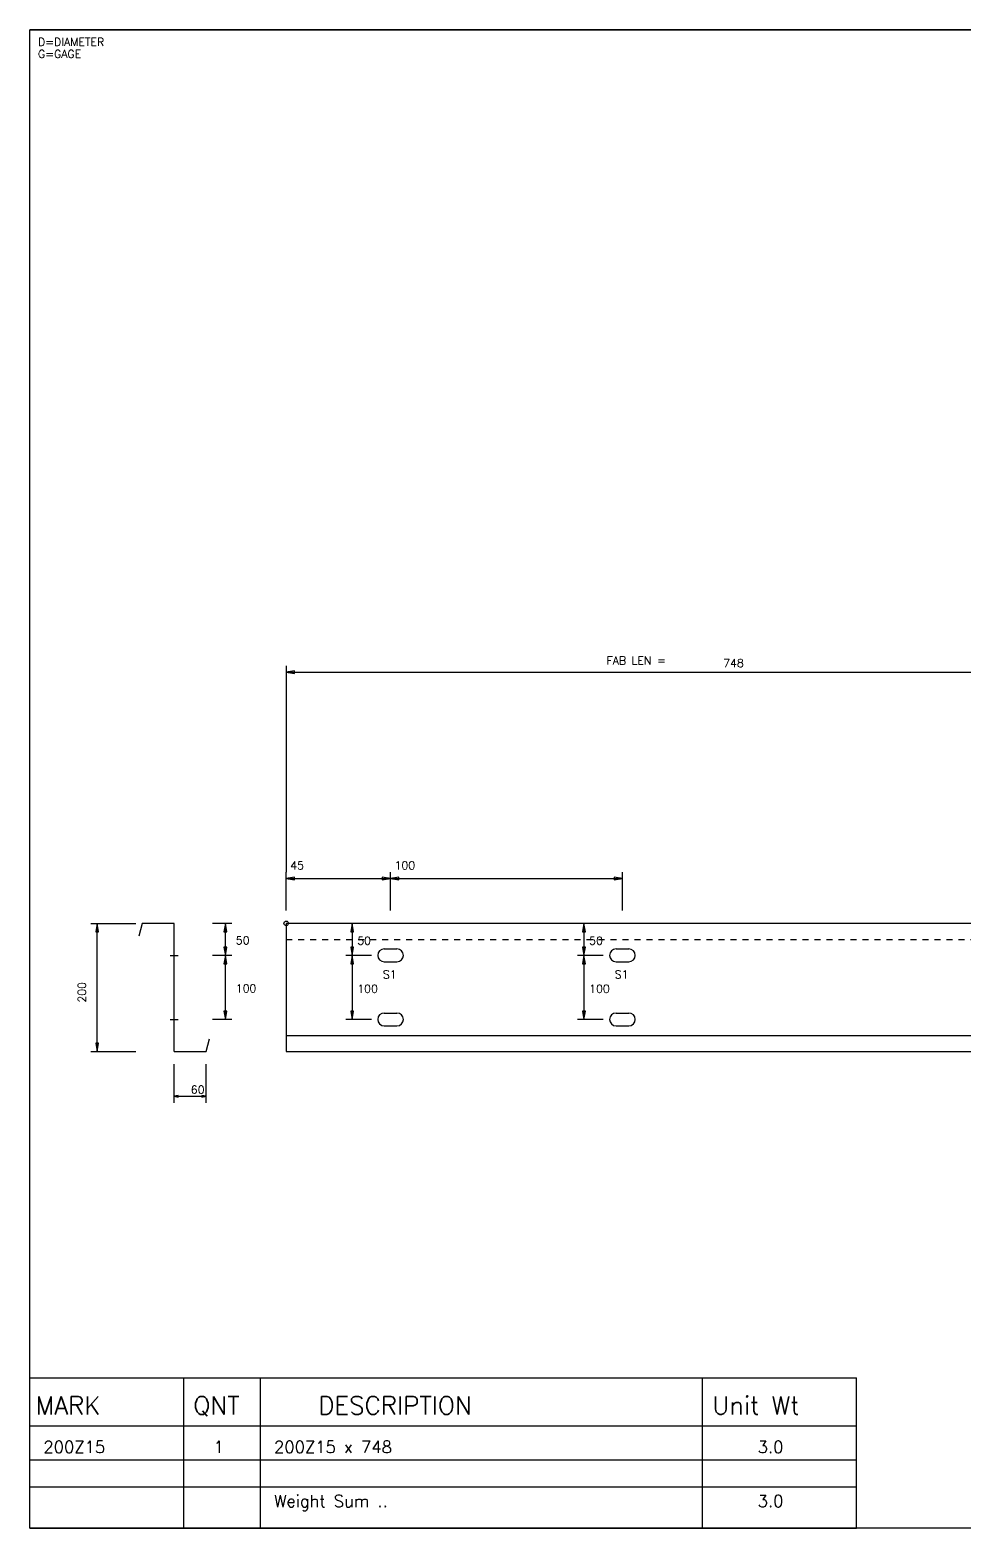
# Model space of a CAD drawing. Extents: x 0 to 428, y 0 to 297.
# Drawn here: x 0 to 185.2, y 0 to 297 of the extents above; entities that cross this region are included whole.
import ezdxf

# ---------------------------------------------------------------- set-up
doc = ezdxf.new("R2010")
doc.units = 0
doc.linetypes.add('CONTIN', pattern=[0])
doc.linetypes.add('DASHED', pattern=[2.38, 1.19, -1.19])
doc.layers.get('0').update_dxf_attribs({"linetype": 'CONTIN'})
for name, color, linetype in [('1', 7, 'CONTIN'), ('10', 7, 'CONTIN'), ('11', 7, 'CONTIN'), ('14', 7, 'CONTIN'), ('15', 6, 'CONTIN'), ('2', 7, 'CONTIN'), ('21', 7, 'CONTIN'), ('22', 7, 'CONTIN'), ('3', 1, 'CONTIN'), ('6', 4, 'CONTIN'), ('7', 3, 'DASHED')]:
    doc.layers.add(name, color=color, linetype=linetype)
doc.styles.add('SIMPLEX', font='SIMPLEX')

# ---------------------------------------------------------------- blocks, each defined once
blk = doc.blocks.new('CZEBORDR')
at = {"layer": '22'}
for p, q in [((0, 0), (0, 297)), ((0, 297), (420, 297)), ((420, 297), (420, 0)), ((420, 0), (0, 0))]:
    blk.add_line(p, q, dxfattribs=at)
blk = doc.blocks.new('LOGO')
at = {"linetype": 'CONTINUOUS'}
blk.add_line((0, 297), (-420, 297), dxfattribs=at)
at = {"layer": '14'}
for q in [(-420, 61.91), (-256.17, 0)]:
    blk.add_line((-420, 0), q, dxfattribs=at)
at = {"layer": '22'}
for p, q in [((-420, 0), (-420, 297)), ((0, 0), (-420, 0))]:
    blk.add_line(p, q, dxfattribs=at)
blk = doc.blocks.new('CZEBOLT')
at = {"layer": '21', "style": 'SIMPLEX'}
for s, p in [('D=DIAMETER', (0, 2.381)), ('G=GAGE', (0, 0))]:
    blk.add_text(s, height=1.587, dxfattribs=at).set_placement(p)
blk = doc.blocks.new('CZEPLATE')
at = {"layer": '14'}
for p, q in [((0, 29.766), (163.83, 29.766)), ((0, 0), (0, 29.766)), ((30.48, 0), (30.48, 29.766)), ((45.72, 0), (45.72, 29.766)), ((133.35, 0), (133.35, 29.766)), ((163.83, 0), (163.83, 29.766)), ((163.83, 0), (163.83, 29.766)), ((0, 20.241), (163.83, 20.241)), ((0, 13.543), (163.83, 13.543)), ((0, 8.186), (163.83, 8.186)), ((0, 0), (163.83, 0))]:
    blk.add_line(p, q, dxfattribs=at)
at = {"layer": '14', "style": 'SIMPLEX'}
for s, height, p in [('MARK', 3.572, (1.143, 22.527)), ('QNT', 3.572, (32.385, 22.527)), ('DESCRIPTION', 3.572, (57.15, 22.527)), ('Unit Wt', 3.572, (135.255, 22.527)), ('200Z15', 2.381, (2.667, 14.883)), ('  1', 2.381, (33.147, 14.883)), ('200Z15 x 748', 2.381, (48.387, 14.883)), ('    3.0', 2.381, (137.16, 14.883)), ('Weight Sum ..', 2.381, (48.387, 4.167)), ('    3.0', 2.381, (137.16, 4.167))]:
    blk.add_text(s, height=height, dxfattribs=at).set_placement(p)
blk = doc.blocks.new('ZSECTN')
at = {"layer": '10'}
for p, q in [((-6.35, 25.4), (-6.985, 22.86)), ((0, 25.4), (-6.35, 25.4)), ((0, 0), (0, 25.4)), ((0, 0), (6.35, 0)), ((6.35, 0), (6.985, 2.54))]:
    blk.add_line(p, q, dxfattribs=at)
blk = doc.blocks.new('ARROW')
at = {"layer": '2'}
for p, q in [((0, 0), (-1.651, 0.275)), ((-1.651, 0.275), (-1.651, -0.275)), ((-1.651, -0.275), (0, 0))]:
    blk.add_line(p, q, dxfattribs=at)
blk = doc.blocks.new('TICK')
at = {"layer": '1'}
blk.add_line((-1.6, 0), (1.6, 0), dxfattribs=at)
blk = doc.blocks.new('CZESECTN')
at = {"layer": '2'}
for p, q in [((12.065, 55.88), (20.955, 55.88)), ((13.335, 30.48), (13.335, 55.88)), ((40.005, 55.88), (36.195, 55.88)), ((38.735, 49.53), (38.735, 55.88)), ((40.005, 49.53), (36.195, 49.53)), ((40.005, 49.53), (36.195, 49.53)), ((38.735, 36.83), (38.735, 49.53)), ((40.005, 36.83), (36.195, 36.83)), ((12.065, 30.48), (20.955, 30.48)), ((28.575, 20.32), (28.575, 27.94)), ((34.925, 20.32), (34.925, 27.94)), ((28.575, 21.59), (34.925, 21.59))]:
    blk.add_line(p, q, dxfattribs=at)
at = {"layer": '1'}
blk.add_blockref('ZSECTN', (28.575, 30.48), dxfattribs=at)
at = {"layer": '2'}
for p, rotation in [((13.335, 55.88), 90), ((38.735, 55.88), 90), ((38.735, 49.53), -90), ((38.735, 49.53), 90), ((38.735, 36.83), -90), ((13.335, 30.48), -90)]:
    blk.add_blockref('ARROW', p, dxfattribs=dict(at, rotation=rotation))
at = {"layer": '2', "xscale": 0.5, "yscale": 0.5, "zscale": 0.5, "rotation": 180}
blk.add_blockref('ARROW', (28.575, 21.59), dxfattribs=at)
at = {"layer": '2', "xscale": 0.5, "yscale": 0.5, "zscale": 0.5}
blk.add_blockref('ARROW', (34.925, 21.59), dxfattribs=at)
at = {"layer": '6', "xscale": 0.5, "yscale": 0.5, "zscale": 0.5}
for p in [(28.575, 49.53), (28.575, 36.83)]:
    blk.add_blockref('TICK', p, dxfattribs=at)
at = {"layer": '11', "style": 'SIMPLEX'}
for s, p in [('50', (40.799, 51.721)), ('100', (40.799, 42.196)), ('60', (31.888, 22.119))]:
    blk.add_text(s, height=1.587, dxfattribs=at).set_placement(p)
blk.add_text('200', height=1.587, rotation=90, dxfattribs=at).set_placement((11.093, 40.164))
blk = doc.blocks.new('MAG_CRCL')
at = {"layer": '15'}
blk.add_circle((0, 0), 0.889, dxfattribs=at)
blk = doc.blocks.new('WBSLOT')
at = {"layer": '6'}
for p, q in [((-1.27, 1.27), (1.27, 1.27)), ((-1.27, -1.27), (1.27, -1.27))]:
    blk.add_line(p, q, dxfattribs=at)
for centre, start, end in [((-1.27, 0), 90, 270), ((1.27, 0), 270, 90)]:
    blk.add_arc(centre, 1.27, start, end, dxfattribs=at)
blk = doc.blocks.new('CZEPIECE')
at = {"layer": '1'}
for p, q in [((394.6, 55.88), (50.8, 55.88)), ((50.8, 55.88), (50.8, 30.48)), ((394.6, 30.48), (394.6, 55.88)), ((50.8, 33.655), (394.6, 33.655)), ((50.8, 30.48), (394.6, 30.48))]:
    blk.add_line(p, q, dxfattribs=at)
at = {"layer": '2'}
for p, q in [((50.8, 106.934), (50.8, 66.04)), ((394.6, 106.934), (394.6, 66.04)), ((50.8, 105.664), (394.6, 105.664)), ((394.6, 92.71), (394.6, 85.09)), ((394.6, 91.44), (407.3, 91.44)), ((373.916, 66.04), (373.916, 72.39)), ((394.6, 66.04), (394.6, 72.39)), ((373.916, 71.12), (379.631, 71.12)), ((379.631, 71.12), (394.6, 71.12)), ((50.8, 58.42), (50.8, 66.04)), ((71.484, 58.42), (71.484, 66.04)), ((117.446, 58.42), (117.446, 66.04)), ((50.8, 64.77), (117.446, 64.77)), ((70.214, 55.88), (62.594, 55.88)), ((63.864, 55.88), (63.864, 49.53)), ((116.176, 55.88), (108.556, 55.88)), ((109.826, 55.88), (109.826, 49.53)), ((372.646, 55.88), (365.026, 55.88)), ((366.296, 55.88), (366.296, 49.53)), ((67.674, 49.53), (62.594, 49.53)), ((67.674, 49.53), (62.594, 49.53)), ((63.864, 49.53), (63.864, 36.83)), ((113.636, 49.53), (108.556, 49.53)), ((113.636, 49.53), (108.556, 49.53)), ((109.826, 49.53), (109.826, 36.83)), ((370.106, 49.53), (365.026, 49.53)), ((370.106, 49.53), (365.026, 49.53)), ((366.296, 49.53), (366.296, 36.83)), ((67.674, 36.83), (62.594, 36.83)), ((113.636, 36.83), (108.556, 36.83)), ((370.106, 36.83), (365.026, 36.83))]:
    blk.add_line(p, q, dxfattribs=at)
at = {"layer": '7'}
blk.add_line((50.8, 52.705), (394.6, 52.705), dxfattribs=at)
at = {"rotation": 180}
blk.add_blockref('ARROW', (394.6, 91.44), dxfattribs=at)
at = {"layer": '1', "xscale": -1}
blk.add_blockref('ARROW', (373.916, 71.12), dxfattribs=at)
at = {"layer": '15', "xscale": 0.5, "yscale": 0.5, "zscale": 0.5}
for p in [(50.8, 55.88), (394.6, 55.88)]:
    blk.add_blockref('MAG_CRCL', p, dxfattribs=at)
at = {"layer": '2'}
for p, rotation in [((50.8, 105.664), 180), ((50.8, 64.77), 180), ((71.484, 64.77), 180), ((63.864, 55.88), 90), ((109.826, 55.88), 90), ((366.296, 55.88), 90), ((63.864, 49.53), -90), ((109.826, 49.53), -90), ((366.296, 49.53), -90), ((63.864, 49.53), 90), ((109.826, 49.53), 90), ((366.296, 49.53), 90), ((63.864, 36.83), -90), ((109.826, 36.83), -90), ((366.296, 36.83), -90)]:
    blk.add_blockref('ARROW', p, dxfattribs=dict(at, rotation=rotation))
for p in [(394.6, 105.664), (71.484, 64.77), (117.446, 64.77)]:
    blk.add_blockref('ARROW', p, dxfattribs=at)
at = {"layer": '2', "xscale": -1, "rotation": 180}
blk.add_blockref('ARROW', (394.6, 71.12), dxfattribs=at)
at = {"layer": '6'}
for p in [(71.484, 49.53), (117.446, 49.53), (373.916, 49.53), (71.484, 36.83), (117.446, 36.83), (373.916, 36.83)]:
    blk.add_blockref('WBSLOT', p, dxfattribs=at)
at = {"layer": '11', "style": 'SIMPLEX'}
for s, p in [('748', (137.425, 106.701)), ('45', (374.181, 71.649)), ('45', (51.594, 66.58)), ('100', (72.277, 66.58)), ('50', (64.89, 51.647)), ('50', (110.852, 51.647)), ('50', (367.323, 51.647)), ('100', (64.89, 42.122)), ('100', (110.852, 42.122)), ('100', (367.323, 42.122))]:
    blk.add_text(s, height=1.587, dxfattribs=at).set_placement(p)
at = {"layer": '2', "style": 'SIMPLEX'}
for s, p in [('FAB LEN =', (114.3, 107.188)), ('TAPE', (395.87, 91.694))]:
    blk.add_text(s, height=1.587, dxfattribs=at).set_placement(p)
at = {"layer": '3', "style": 'SIMPLEX'}
for s, p in [('S1', (69.96, 44.958)), ('S1', (115.922, 44.958)), ('S1', (372.392, 44.958)), ('200Z15', (217.938, 42.386))]:
    blk.add_text(s, height=1.587, dxfattribs=at).set_placement(p)

msp = doc.modelspace()

# ---------------------------------------------------------------- block references
for name, p in [('CZEPIECE', (0, 64)), ('CZESECTN', (0, 64)), ('CZEPLATE', (0, 0))]:
    msp.add_blockref(name, p)
at = {"layer": '1'}
for name, p in [('CZEBORDR', (0, 0)), ('CZEBOLT', (1.587, 291.444))]:
    msp.add_blockref(name, p, dxfattribs=at)
at = {"layer": '2'}
msp.add_blockref('LOGO', (420, 0), dxfattribs=at)

doc.saveas('drawing.dxf')
